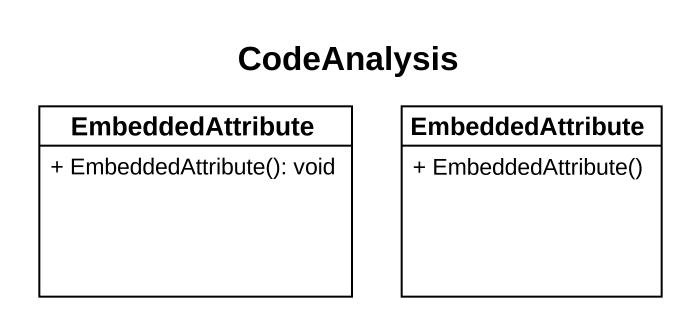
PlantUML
@startuml
title CodeAnalysis
hide circle
hide empty members
skinparam classAttributeIconSize 0
class EmbeddedAttribute {
  + EmbeddedAttribute(): void
}
class "EmbeddedAttribute" as EmbeddedAttribute_2 {
  + EmbeddedAttribute()
}
@enduml
